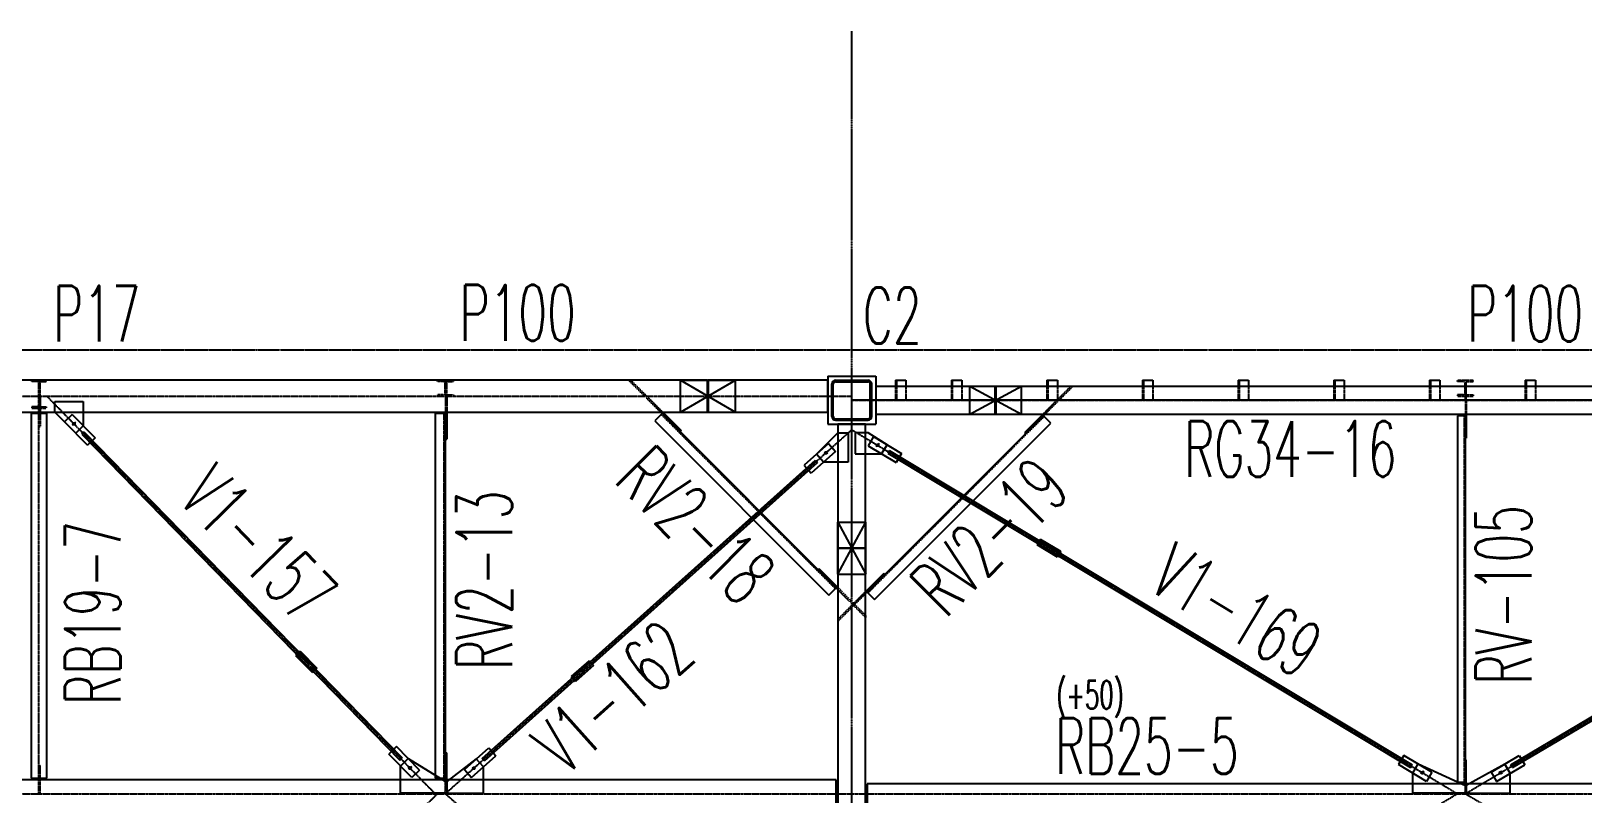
# Model space of a CAD drawing. Header units: millimetres. Extents: x -87051 to 180003, y -2961 to 97158.
# Drawn here: x 135914 to 145652, y 42567 to 47351 of the extents above; entities that cross this region are included whole.
import ezdxf

# ---------------------------------------------------------------- set-up
doc = ezdxf.new("R2010")
doc.units = ezdxf.units.MM
doc.header["$LTSCALE"] = 0.2
doc.linetypes.add('CENTER', pattern=[2, 1.25, -0.25, 0.25, -0.25])
doc.linetypes.add('HIDDEN', pattern=[0.375, 0.25, -0.125])
doc.styles.get("Standard").update_dxf_attribs({"font": 'simplex.shx', "width": 0.8, "height": 700, "bigfont": 'extfont2.shx'})

msp = doc.modelspace()

# ---------------------------------------------------------------- linework, layer by layer
at = {"color": 8, "linetype": 'CENTER'}
for p, q in [((141063.9, 16500.6), (141063.9, 47350.6)), ((110913.9, 45350.6), (161113.9, 45350.6)), ((136013.4, 45061.1), (138448.9, 42568.1)), ((138513.9, 42568.1), (141063.9, 44850.6)), ((141063.9, 44850.6), (144863.9, 42568.1)), ((144913.9, 42568.1), (148763.9, 44850.6)), ((135963.9, 40100.6), (138463.9, 42568.1)), ((138513.9, 42568.1), (141063.9, 40300.6)), ((141063.9, 40310.6), (144863.9, 42568.1)), ((144913.9, 42568.1), (148763.9, 40310.6))]:
    msp.add_line(p, q, dxfattribs=at)
at = {"color": 8, "linetype": 'Continuous'}
for p, q in [((140913.9, 45185.6), (141213.9, 45185.6)), ((140913.9, 45185.6), (140913.9, 44885.6)), ((141213.9, 45185.6), (141213.9, 44885.6)), ((140158.9, 45160.6), (131768.9, 45160.6)), ((139988.9, 45161.1), (140333.9, 45161.1)), ((139988.9, 44961.1), (139988.9, 45161.1)), ((139988.9, 44961.1), (140333.9, 45161.1)), ((139988.9, 45161.1), (140333.9, 44961.1)), ((140158.9, 44961.6), (140158.9, 45160.6)), ((140163.9, 45160.6), (140163.9, 44961.6)), ((140913.9, 45160.6), (140163.9, 45160.6)), ((140333.9, 44961.1), (140333.9, 45161.1)), ((140913.9, 44961.6), (140913.9, 45160.6)), ((140938.9, 44933.1), (140938.9, 45138.1)), ((140947.9, 44933.1), (140947.9, 45138.1)), ((140961.4, 45160.6), (141166.4, 45160.6)), ((140961.4, 45151.6), (141166.4, 45151.6)), ((141179.9, 44933.1), (141179.9, 45138.1)), ((141188.9, 44933.1), (141188.9, 45138.1)), ((141213.9, 45122.6), (141213.9, 44948.6)), ((141963.9, 45122.6), (141213.9, 45122.6)), ((141338.9, 45160.6), (141403.9, 45160.6)), ((141338.9, 45160.6), (141338.9, 45122.6)), ((141344.9, 45160.6), (141344.9, 45122.6)), ((141403.9, 45160.6), (141403.9, 45122.6)), ((141688.9, 45160.6), (141753.9, 45160.6)), ((141688.9, 45160.6), (141688.9, 45122.6)), ((141694.9, 45160.6), (141694.9, 45122.6)), ((141753.9, 45160.6), (141753.9, 45122.6)), ((141803.9, 45123.1), (142128.9, 45123.1)), ((141803.9, 44948.1), (141803.9, 45123.1)), ((141803.9, 44948.1), (142128.9, 45123.1)), ((141803.9, 45123.1), (142128.9, 44948.1)), ((141963.9, 44948.6), (141963.9, 45122.6)), ((141968.9, 45122.6), (141968.9, 44948.6)), ((147858.9, 45122.6), (141968.9, 45122.6)), ((142128.9, 44948.1), (142128.9, 45123.1)), ((142288.9, 45160.6), (142353.9, 45160.6)), ((142288.9, 45160.6), (142288.9, 45122.6)), ((142294.9, 45160.6), (142294.9, 45122.6)), ((142353.9, 45160.6), (142353.9, 45122.6)), ((142888.9, 45160.6), (142953.9, 45160.6)), ((142888.9, 45160.6), (142888.9, 45122.6)), ((142894.9, 45160.6), (142894.9, 45122.6)), ((142953.9, 45160.6), (142953.9, 45122.6)), ((143488.9, 45160.6), (143553.9, 45160.6)), ((143488.9, 45160.6), (143488.9, 45122.6)), ((143494.9, 45160.6), (143494.9, 45122.6)), ((143553.9, 45160.6), (143553.9, 45122.6)), ((144088.9, 45160.6), (144153.9, 45160.6)), ((144088.9, 45160.6), (144088.9, 45122.6)), ((144094.9, 45160.6), (144094.9, 45122.6)), ((144153.9, 45160.6), (144153.9, 45122.6)), ((144688.9, 45160.6), (144753.9, 45160.6)), ((144688.9, 45160.6), (144688.9, 45122.6)), ((144694.9, 45160.6), (144694.9, 45122.6)), ((144753.9, 45160.6), (144753.9, 45122.6)), ((145288.9, 45160.6), (145353.9, 45160.6)), ((145288.9, 45160.6), (145288.9, 45122.6)), ((145294.9, 45160.6), (145294.9, 45122.6)), ((145353.9, 45160.6), (145353.9, 45122.6)), ((136063.4, 45026.6), (136242.1, 45026.6)), ((136063.4, 44961.6), (136063.4, 45026.6)), ((136242.1, 45026.6), (136242.1, 44874.9)), ((141063.9, 45038.6), (148763.9, 45038.6)), ((131768.9, 44961.6), (140158.9, 44961.6)), ((136013.4, 44951.6), (135914.4, 44951.6)), ((135914.4, 44951.6), (135914.4, 42665.1)), ((135966.1, 44961.6), (135966.1, 44951.6)), ((135972.1, 44961.6), (135972.1, 44951.6)), ((136013.4, 42665.1), (136013.4, 44951.6)), ((136194.2, 44828.1), (136063.4, 44961.6)), ((136172.2, 44946.5), (136124.3, 44899.7)), ((136124.3, 44899.7), (136267.6, 44753)), ((136172.2, 44946.5), (136315.5, 44799.8)), ((136193.2, 44897.3), (136173.2, 44877.3)), ((136183.2, 44897.3), (136183.2, 44877.3)), ((138513.9, 44951.6), (138448.9, 44951.6)), ((138448.9, 44951.6), (138448.9, 42665.1)), ((138513.9, 44961.6), (138513.9, 44951.6)), ((138513.9, 42665.1), (138513.9, 44951.6)), ((138513.9, 44951.6), (138513.9, 44791.6)), ((138522.9, 44961.6), (138522.9, 44951.6)), ((138522.9, 44951.6), (138522.9, 44791.6)), ((139873.4, 44951.6), (139827.4, 44905.7)), ((139827.4, 44905.7), (140920.9, 43812.2)), ((139863.4, 44961.6), (139873.4, 44951.6)), ((140966.9, 43858.1), (139873.4, 44951.6)), ((139873.4, 44951.6), (139986.5, 44838.5)), ((139876.1, 44961.6), (139879.8, 44958)), ((139879.8, 44958), (139992.9, 44844.8)), ((139988.9, 44961.1), (140333.9, 44961.1)), ((140163.9, 44961.6), (140913.9, 44961.6)), ((140961.4, 44919.6), (141166.4, 44919.6)), ((140961.4, 44910.6), (141166.4, 44910.6)), ((142266.9, 44938.6), (141160.9, 43832.6)), ((141206.8, 43786.7), (142312.8, 44892.7)), ((141213.9, 44948.6), (141963.9, 44948.6)), ((141803.9, 44948.1), (142128.9, 44948.1)), ((141968.9, 44948.6), (147858.9, 44948.6)), ((142260.5, 44945), (142147.4, 44831.8)), ((142266.9, 44938.6), (142153.7, 44825.5)), ((142264.2, 44948.6), (142260.5, 44945)), ((142276.9, 44948.6), (142266.9, 44938.6)), ((142312.8, 44892.7), (142266.9, 44938.6)), ((144913.9, 44938.6), (144863.9, 44938.6)), ((144863.9, 44938.6), (144863.9, 42640.6)), ((144913.9, 44948.6), (144913.9, 44938.6)), ((144913.9, 42640.6), (144913.9, 44938.6)), ((144913.9, 44938.6), (144913.9, 44798.6)), ((144919.9, 44948.6), (144919.9, 44938.6)), ((144919.9, 44938.6), (144919.9, 44798.6)), ((136173.2, 44887.3), (136193.2, 44887.3)), ((136242.1, 44874.9), (136194.2, 44828.1)), ((136246.3, 44837.1), (136232, 44823.1)), ((136232, 44823.1), (138228.6, 42779.3)), ((136246.3, 44837.1), (138242.9, 42793.3)), ((136315.5, 44799.8), (136267.6, 44753)), ((139992.9, 44844.8), (139986.5, 44838.5)), ((140842.6, 44697.5), (140976.9, 44830.6)), ((140913.9, 44885.6), (141213.9, 44885.6)), ((141150.9, 44885.6), (140976.9, 44885.6)), ((140976.9, 44885.6), (140976.9, 44110.6)), ((140976.9, 44830.6), (141041.9, 44830.6)), ((141041.9, 44830.6), (141041.9, 44647.6)), ((141085.9, 44830.6), (141085.9, 44698.8)), ((141165.9, 44830.6), (141085.9, 44830.6)), ((141150.9, 44110.6), (141150.9, 44885.6)), ((141200.3, 44807.8), (141165.8, 44750.3)), ((141286, 44756.3), (141165.9, 44830.6)), ((141200.3, 44807.8), (141376, 44702.2)), ((142147.4, 44831.8), (142153.7, 44825.5)), ((144913.9, 44798.6), (144919.9, 44798.6)), ((138513.9, 44791.6), (138522.9, 44791.6)), ((140917.1, 44764.2), (140764.4, 44627.5)), ((140961.8, 44714.3), (140809, 44577.6)), ((140887.3, 44647.6), (140842.6, 44697.5)), ((140912.2, 44715.9), (140892.2, 44695.9)), ((140892.2, 44705.9), (140912.2, 44705.9)), ((140902.2, 44715.9), (140902.2, 44695.9)), ((140917.1, 44764.2), (140961.8, 44714.3)), ((141085.9, 44698.8), (141251.5, 44698.8)), ((141165.8, 44750.3), (141341.5, 44644.8)), ((141235.9, 44763.3), (141215.9, 44743.3)), ((141215.9, 44753.3), (141235.9, 44753.3)), ((141225.9, 44763.3), (141225.9, 44743.3)), ((141251.5, 44698.8), (141286, 44756.3)), ((141299.6, 44720.7), (141289.3, 44703.5)), ((141289.3, 44703.5), (144570.7, 42732.5)), ((141299.6, 44720.7), (144581, 42749.7)), ((141376, 44702.2), (141341.5, 44644.8)), ((145199.5, 42749.1), (148528.3, 44722.5)), ((145209.7, 42731.9), (148538.5, 44705.3)), ((138745.7, 42789), (140835.9, 44660)), ((138759, 42774.1), (140849.3, 44645.1)), ((140764.4, 44627.5), (140809, 44577.6)), ((140835.9, 44660), (140849.3, 44645.1)), ((141041.9, 44647.6), (140887.3, 44647.6)), ((140976.4, 44270.6), (141151.4, 44270.6)), ((140976.4, 43945.6), (140976.4, 44270.6)), ((140976.4, 43945.6), (141151.4, 44270.6)), ((140976.4, 44270.6), (141151.4, 43945.6)), ((141151.4, 43945.6), (141151.4, 44270.6)), ((142247.1, 44163.2), (142226.5, 44128.9)), ((142355.1, 44051.7), (142226.5, 44128.9)), ((142375.7, 44086), (142247.1, 44163.2)), ((140976.9, 44110.6), (141150.9, 44110.6)), ((141150.9, 44105.6), (140976.9, 44105.6)), ((140976.9, 44105.6), (140976.9, 40998.3)), ((141150.9, 40998.3), (141150.9, 44105.6)), ((142375.7, 44086), (142355.1, 44051.7)), ((140860.1, 43977.6), (140853.7, 43971.3)), ((140966.9, 43858.1), (140853.7, 43971.3)), ((140973.3, 43864.5), (140860.1, 43977.6)), ((140976.4, 43945.6), (141151.4, 43945.6)), ((141154.5, 43839), (141267.7, 43952.1)), ((141160.9, 43832.6), (141274, 43945.8)), ((141267.7, 43952.1), (141274, 43945.8)), ((140920.9, 43812.2), (140966.9, 43858.1)), ((140976.9, 43848.1), (140966.9, 43858.1)), ((140976.9, 43860.8), (140973.3, 43864.5)), ((141150.9, 43835.3), (141154.5, 43839)), ((141150.9, 43822.6), (141160.9, 43832.6)), ((141160.9, 43832.6), (141206.8, 43786.7)), ((137603.1, 43462.4), (137574.5, 43434.5)), ((137574.5, 43434.5), (137679.3, 43327.2)), ((137603.1, 43462.4), (137708, 43355.2)), ((137708, 43355.2), (137679.3, 43327.2)), ((139415.9, 43402.3), (139304.1, 43302.3)), ((139442.5, 43372.5), (139330.8, 43272.5)), ((139415.9, 43402.3), (139442.5, 43372.5)), ((139304.1, 43302.3), (139330.8, 43272.5)), ((138207.3, 42863.3), (138159.4, 42816.5)), ((138350.6, 42716.7), (138207.3, 42863.3)), ((138633.1, 42719.8), (138785.9, 42856.5)), ((138785.9, 42856.5), (138830.5, 42806.6)), ((138302.6, 42669.9), (138159.4, 42816.5)), ((138228.6, 42779.3), (138242.9, 42793.3)), ((138232.7, 42741.4), (138280.7, 42788.2)), ((138280.7, 42788.2), (138513.9, 42645.1)), ((138513.9, 42665.1), (138513.9, 42825.1)), ((138513.9, 42825.1), (138522.9, 42825.1)), ((138522.9, 42665.1), (138522.9, 42825.1)), ((138707.6, 42786.5), (138522.9, 42645.1)), ((138677.8, 42669.9), (138830.5, 42806.6)), ((138752.3, 42736.6), (138707.6, 42786.5)), ((138759, 42774.1), (138745.7, 42789)), ((144528.8, 42808.5), (144494.3, 42751)), ((144670, 42645.5), (144494.3, 42751)), ((144704.5, 42702.9), (144528.8, 42808.5)), ((144570.7, 42732.5), (144581, 42749.7)), ((144584.3, 42697), (144618.8, 42754.4)), ((144618.8, 42754.4), (144913.9, 42620.6)), ((144913.9, 42640.6), (144913.9, 42780.6)), ((144913.9, 42780.6), (144919.9, 42780.6)), ((144919.9, 42640.6), (144919.9, 42780.6)), ((145161.7, 42754), (144919.9, 42620.6)), ((145075.7, 42703), (145252.1, 42807.6)), ((145109.9, 42645.4), (145286.2, 42749.9)), ((145195.9, 42696.4), (145161.7, 42754)), ((145209.7, 42731.9), (145199.5, 42749.1)), ((145252.1, 42807.6), (145286.2, 42749.9)), ((140966.9, 42655.1), (130960.9, 42655.1)), ((135914.4, 42665.1), (136013.4, 42665.1)), ((135966.1, 42655.1), (135966.1, 42665.1)), ((135972.1, 42655.1), (135972.1, 42665.1)), ((138232.7, 42571.1), (138232.7, 42741.4)), ((138301.7, 42739.1), (138281.7, 42719.1)), ((138281.7, 42729.1), (138301.7, 42729.1)), ((138291.7, 42739.1), (138291.7, 42719.1)), ((138350.6, 42716.7), (138302.6, 42669.9)), ((138448.9, 42665.1), (138513.9, 42665.1)), ((138513.9, 42655.1), (138513.9, 42665.1)), ((138522.9, 42655.1), (138522.9, 42665.1)), ((138633.1, 42719.8), (138677.8, 42669.9)), ((138702.7, 42738.2), (138682.7, 42718.2)), ((138682.7, 42728.2), (138702.7, 42728.2)), ((138692.7, 42738.2), (138692.7, 42718.2)), ((138752.3, 42571.1), (138752.3, 42736.6)), ((140966.9, 42481.1), (140966.9, 42655.1)), ((144584.3, 42571.1), (144584.3, 42697)), ((144654.4, 42709.9), (144634.4, 42689.9)), ((144634.4, 42699.9), (144654.4, 42699.9)), ((144644.4, 42709.9), (144644.4, 42689.9)), ((144704.5, 42702.9), (144670, 42645.5)), ((145075.7, 42703), (145109.9, 42645.4)), ((145145.8, 42709.7), (145125.8, 42689.7)), ((145125.8, 42699.7), (145145.8, 42699.7)), ((145135.8, 42709.7), (145135.8, 42689.7)), ((145195.9, 42571.1), (145195.9, 42696.4)), ((138503.9, 42571.1), (138232.7, 42571.1)), ((138503.9, 42571.1), (138513.9, 42581.1)), ((138513.9, 42645.1), (138513.9, 42581.1)), ((138522.9, 42645.1), (138522.9, 42581.1)), ((138532.9, 42571.1), (138522.9, 42581.1)), ((138532.9, 42571.1), (138752.3, 42571.1)), ((141160.9, 42630.6), (141160.9, 42505.6)), ((148666.9, 42630.6), (141160.9, 42630.6)), ((144903.9, 42571.1), (144584.3, 42571.1)), ((144863.9, 42640.6), (144913.9, 42640.6)), ((144903.9, 42571.1), (144913.9, 42581.1)), ((144913.9, 42630.6), (144913.9, 42640.6)), ((144913.9, 42620.6), (144913.9, 42581.1)), ((144919.9, 42630.6), (144919.9, 42640.6)), ((144919.9, 42620.6), (144919.9, 42581.1)), ((144929.9, 42571.1), (144919.9, 42581.1)), ((144929.9, 42571.1), (145195.9, 42571.1))]:
    msp.add_line(p, q, dxfattribs=at)
at = {"color": 8, "linetype": 'HIDDEN'}
for p, q in [((135918.9, 45160.6), (136008.9, 45160.6)), ((135918.9, 45152.6), (135918.9, 45160.6)), ((135953.4, 45152.6), (135918.9, 45152.6)), ((135961.4, 45144.6), (135961.4, 45001.6)), ((135966.1, 45065.1), (135966.1, 45160.6)), ((135966.1, 45160.6), (135972.1, 45160.6)), ((135966.4, 45144.6), (135966.4, 45001.6)), ((135972.1, 45065.1), (135972.1, 45160.6)), ((135974.4, 45152.6), (136008.9, 45152.6)), ((136008.9, 45152.6), (136008.9, 45160.6)), ((138463.9, 45160.6), (138563.9, 45160.6)), ((138463.9, 45152.6), (138463.9, 45160.6)), ((138502.9, 45152.6), (138463.9, 45152.6)), ((138510.9, 45144.6), (138510.9, 45076.6)), ((138513.9, 45065.1), (138513.9, 45160.6)), ((138513.9, 45160.6), (138522.9, 45160.6)), ((138516.9, 45144.6), (138516.9, 45076.6)), ((138522.9, 45065.1), (138522.9, 45160.6)), ((138524.9, 45152.6), (138563.9, 45152.6)), ((138563.9, 45152.6), (138563.9, 45160.6)), ((139759.9, 45065.1), (139664.4, 45160.6)), ((139677.1, 45160.6), (139664.4, 45160.6)), ((139772.6, 45065.1), (139677.1, 45160.6)), ((141338.9, 45122.6), (141338.9, 45038.6)), ((141344.9, 45122.6), (141344.9, 45038.6)), ((141403.9, 45122.6), (141403.9, 45038.6)), ((141688.9, 45122.6), (141688.9, 45038.6)), ((141694.9, 45122.6), (141694.9, 45038.6)), ((141753.9, 45122.6), (141753.9, 45038.6)), ((142288.9, 45122.6), (142288.9, 45038.6)), ((142294.9, 45122.6), (142294.9, 45038.6)), ((142353.9, 45122.6), (142353.9, 45038.6)), ((142354.2, 45038.6), (142438.2, 45122.6)), ((142366.9, 45038.6), (142450.9, 45122.6)), ((142438.2, 45122.6), (142450.9, 45122.6)), ((142888.9, 45122.6), (142888.9, 45038.6)), ((142894.9, 45122.6), (142894.9, 45038.6)), ((142953.9, 45122.6), (142953.9, 45038.6)), ((143488.9, 45122.6), (143488.9, 45038.6)), ((143494.9, 45122.6), (143494.9, 45038.6)), ((143553.9, 45122.6), (143553.9, 45038.6)), ((144088.9, 45122.6), (144088.9, 45038.6)), ((144094.9, 45122.6), (144094.9, 45038.6)), ((144153.9, 45122.6), (144153.9, 45038.6)), ((144688.9, 45122.6), (144688.9, 45038.6)), ((144694.9, 45122.6), (144694.9, 45038.6)), ((144753.9, 45122.6), (144753.9, 45038.6)), ((144863.9, 45160.6), (144963.9, 45160.6)), ((144863.9, 45152.6), (144863.9, 45160.6)), ((144902.9, 45152.6), (144863.9, 45152.6)), ((144910.9, 45144.6), (144910.9, 45076.6)), ((144913.9, 45038.6), (144913.9, 45122.6)), ((144913.9, 45122.6), (144919.9, 45122.6)), ((144916.9, 45144.6), (144916.9, 45076.6)), ((144919.9, 45038.6), (144919.9, 45122.6)), ((144924.9, 45152.6), (144963.9, 45152.6)), ((144963.9, 45152.6), (144963.9, 45160.6)), ((145288.9, 45122.6), (145288.9, 45038.6)), ((145294.9, 45122.6), (145294.9, 45038.6)), ((145353.9, 45122.6), (145353.9, 45038.6)), ((130863.9, 45061.1), (141063.9, 45061.1)), ((135918.9, 44993.6), (135918.9, 44985.6)), ((135953.4, 44993.6), (135918.9, 44993.6)), ((135963.9, 42568.1), (135963.9, 45061.1)), ((135966.1, 45065.1), (135972.1, 45065.1)), ((135966.1, 45057.1), (135966.1, 44961.6)), ((135966.1, 45057.1), (135972.1, 45057.1)), ((135972.1, 45057.1), (135972.1, 44961.6)), ((135974.4, 44993.6), (136008.9, 44993.6)), ((136008.9, 44993.6), (136008.9, 44985.6)), ((138463.9, 45068.6), (138463.9, 45060.6)), ((138502.9, 45068.6), (138463.9, 45068.6)), ((138463.9, 45060.6), (138563.9, 45060.6)), ((138513.9, 45065.1), (138522.9, 45065.1)), ((138513.9, 45057.1), (138513.9, 44961.6)), ((138513.9, 45057.1), (138522.9, 45057.1)), ((138522.9, 45057.1), (138522.9, 44961.6)), ((138524.9, 45068.6), (138563.9, 45068.6)), ((138563.9, 45068.6), (138563.9, 45060.6)), ((139772.6, 45065.1), (139759.9, 45065.1)), ((139780.6, 45057.1), (139774.3, 45050.8)), ((139774.3, 45050.8), (139863.4, 44961.6)), ((139780.6, 45057.1), (139876.1, 44961.6)), ((141063.9, 45035.6), (148763.9, 45035.6)), ((142348.2, 45032.6), (142264.2, 44948.6)), ((142354.5, 45026.3), (142276.9, 44948.6)), ((142348.2, 45032.6), (142354.5, 45026.3)), ((142354.2, 45038.6), (142366.9, 45038.6)), ((144863.9, 45068.6), (144863.9, 45060.6)), ((144902.9, 45068.6), (144863.9, 45068.6)), ((144863.9, 45060.6), (144963.9, 45060.6)), ((144913.9, 45038.6), (144919.9, 45038.6)), ((144913.9, 45032.6), (144913.9, 44948.6)), ((144913.9, 45032.6), (144919.9, 45032.6)), ((144919.9, 45032.6), (144919.9, 44948.6)), ((144924.9, 45068.6), (144963.9, 45068.6)), ((144963.9, 45068.6), (144963.9, 45060.6)), ((135918.9, 44985.6), (136008.9, 44985.6)), ((135966.1, 44951.6), (135966.1, 44871.6)), ((135972.1, 44951.6), (135972.1, 44871.6)), ((138507.4, 42665.1), (138507.4, 44951.6)), ((139868.8, 44947), (140962.3, 43853.5)), ((141165.5, 43828), (142271.5, 44934)), ((144908.9, 42640.6), (144908.9, 44938.6)), ((135966.1, 44871.6), (135972.1, 44871.6)), ((141060.9, 43776.8), (140976.9, 43860.8)), ((141054.5, 43770.5), (140976.9, 43848.1)), ((141066.9, 43751.3), (141150.9, 43835.3)), ((141073.2, 43745), (141150.9, 43822.6)), ((141060.9, 43745.3), (140976.9, 43661.3)), ((141060.9, 43732.6), (140976.9, 43648.6)), ((141060.9, 43776.8), (141054.5, 43770.5)), ((141060.9, 43745.3), (141060.9, 43732.6)), ((141066.9, 43770.8), (141150.9, 43686.8)), ((141066.9, 43770.8), (141066.9, 43758.1)), ((141066.9, 43758.1), (141150.9, 43674.1)), ((141066.9, 43751.3), (141073.2, 43745)), ((140976.9, 43661.3), (140976.9, 43648.6)), ((141150.9, 43686.8), (141150.9, 43674.1)), ((135966.1, 42665.1), (135966.1, 42745.1)), ((135966.1, 42745.1), (135972.1, 42745.1)), ((135966.1, 42571.1), (135966.1, 42655.1)), ((135972.1, 42665.1), (135972.1, 42745.1)), ((135972.1, 42571.1), (135972.1, 42655.1)), ((138513.9, 42571.1), (138513.9, 42655.1)), ((138522.9, 42571.1), (138522.9, 42655.1)), ((130863.9, 42568.1), (141063.9, 42568.1)), ((135966.1, 42571.1), (135972.1, 42571.1)), ((138513.9, 42571.1), (138522.9, 42571.1)), ((141063.9, 42568.1), (148763.9, 42568.1)), ((144913.9, 42571.1), (144913.9, 42630.6)), ((144913.9, 42571.1), (144919.9, 42571.1)), ((144919.9, 42571.1), (144919.9, 42630.6))]:
    msp.add_line(p, q, dxfattribs=at)
at = {"color": 8, "linetype": 'Continuous'}
for centre in [(136183.2, 44887.3), (140902.2, 44705.9), (141225.9, 44753.3), (138291.7, 42729.1), (138692.7, 42728.2), (144644.4, 42699.9), (145135.8, 42699.7)]:
    msp.add_circle(centre, 6.7, dxfattribs=at)
at = {"color": 8, "linetype": 'HIDDEN'}
for centre, start, end in [((135953.4, 45144.6), 0, 90), ((135974.4, 45144.6), 90, 180), ((138502.9, 45144.6), 0, 90), ((138524.9, 45144.6), 90, 180), ((144902.9, 45144.6), 0, 90), ((144924.9, 45144.6), 90, 180), ((135953.4, 45001.6), 270, 0), ((135974.4, 45001.6), 180, 270), ((138502.9, 45076.6), 270, 0), ((138524.9, 45076.6), 180, 270), ((144902.9, 45076.6), 270, 0), ((144924.9, 45076.6), 180, 270)]:
    msp.add_arc(centre, 8, start, end, dxfattribs=at)
at = {"color": 8, "linetype": 'Continuous'}
for centre, radius, start, end in [((140961.4, 45138.1), 22.5, 90, 180), ((140961.4, 45138.1), 13.5, 90, 180), ((141166.4, 45138.1), 22.5, 0, 90), ((141166.4, 45138.1), 13.5, 0, 90), ((140961.4, 44933.1), 22.5, 180, 270), ((140961.4, 44933.1), 13.5, 180, 270), ((141166.4, 44933.1), 22.5, 270, 0), ((141166.4, 44933.1), 13.5, 270, 0)]:
    msp.add_arc(centre, radius, start, end, dxfattribs=at)

# ---------------------------------------------------------------- texts
at = {"color": 8, "width": 0.6}
for s, height, p in [('P17', 350, (136052.6, 45403.6)), ('P100', 350, (138602.8, 45408.5)), ('C2', 350, (141133.4, 45391.8)), ('P100', 350, (144925, 45403.6)), ('RG34-16', 350, (143150, 44555.1)), ('(+50)', 175, (142347.5, 43101.2)), ('RB25-5', 350, (142339.5, 42691.7))]:
    msp.add_text(s, height=height, dxfattribs=at).set_placement(p)
for s, rotation, p in [('RV2-18', 314.99994, (139564.7, 44527.3)), ('V1-157', 314.33157, (136825.8, 44411)), ('RV2-19', 44.99994, (141654, 43661.3)), ('RV2-13', 90, (138932, 43343.9)), ('RV-105', 90, (145328.4, 43252.3)), ('RB19-7', 90, (136476.2, 43125.2)), ('V1-169', 329.00854, (142912.5, 43854.7)), ('V1-162', 41.83166, (139265.6, 42671.4))]:
    msp.add_text(s, height=350, rotation=rotation, dxfattribs=at).set_placement(p)

doc.saveas('drawing.dxf')
